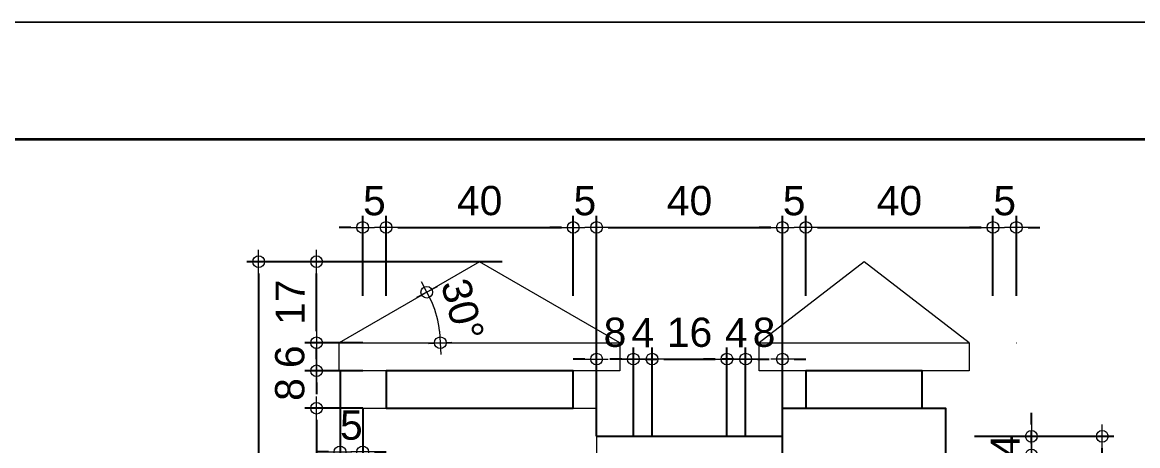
# Model space of a CAD drawing. Header units: millimetres. Extents: x -11 to 1625, y -267 to 180.
# Drawn here: x 869.1 to 878.64, y 114.38 to 118 of the extents above; entities that cross this region are included whole.
import ezdxf
from ezdxf.enums import TextEntityAlignment as Align

# ---------------------------------------------------------------- set-up
doc = ezdxf.new("R2010")
doc.units = ezdxf.units.MM
doc.layers.add('BESI', color=10, linetype='Continuous')
for name, color, linetype, lineweight in [('dinding', 5, 'Continuous', 15), ('GRS KOP', 1, 'Continuous', 35), ('kop', 7, 'Continuous', 20), ('TEXT KETERANGAN', 7, 'Continuous', 9), ('u', 6, 'Continuous', 20)]:
    doc.layers.add(name, color=color, linetype=linetype, lineweight=lineweight)
doc.styles.add('BARU', font='complex.shx')
doc.styles.get("Standard").update_dxf_attribs({"font": 'ARIALUNI.TTF'})
doc.dimstyles.new('SK-20', dxfattribs={"dimtxt": 0.25, "dimasz": 0.1, "dimexe": 0.1, "dimexo": 0, "dimgap": 0.1, "dimtad": 1, "dimdec": 0, "dimlfac": 20, "dimzin": 12, "dimdsep": 46, "dimtxsty": 'Standard', "dimblk": 'BULAT', "dimcen": 0.1, "dimdle": 0.1, "dimclrd": 256, "dimclre": 256, "dimclrt": 256, "dimadec": 0, "dimazin": 3, "dimtfac": 1, "dimtdec": 0, "dimtix": 1, "dimtofl": 0, "dimtmove": 0, "dimatfit": 3, "dimldrblk": 'BULAT', "dimfxl": 0, "dimtolj": 1, "dimtzin": 0, "dimlwd": -1, "dimlwe": -1, "dimarcsym": 0})
doc.dimstyles.new('SK-25', dxfattribs={"dimtxt": 0.25, "dimasz": 0.1, "dimexe": 0.1, "dimexo": 0, "dimgap": 0.1, "dimtad": 1, "dimdec": 0, "dimlfac": 25, "dimzin": 12, "dimdsep": 46, "dimtxsty": 'Standard', "dimblk": 'BULAT', "dimcen": 0.1, "dimclrd": 256, "dimadec": 0, "dimazin": 3, "dimtfac": 1, "dimtdec": 0, "dimtofl": 0, "dimtmove": 0, "dimatfit": 3, "dimldrblk": 'BULAT', "dimfxl": 0, "dimtolj": 1, "dimtzin": 0, "dimarcsym": 0})

# ---------------------------------------------------------------- blocks, each defined once
blk = doc.blocks.new('kop')
at = {"layer": 'GRS KOP'}
blk.add_lwpolyline([(1, 54), (83, 54), (83, 1), (1, 1)], close=True, dxfattribs=at)
at = {"layer": 'kop', "color": 7}
for p, q in [((84, 55), (0, 55)), ((0, 0), (84, 0))]:
    blk.add_line(p, q, dxfattribs=at)
at = {"layer": 'kop', "style": 'BARU', "flags": 4}
for p, height in [((73.8, 5.4), 0.35), ((80.3035, 5.3816), 0.25), ((73.8, 4.9), 0.35), ((80.3035, 4.8816), 0.25), ((73.8, 4.4), 0.35), ((80.3035, 4.3816), 0.25)]:
    blk.add_attdef('-', p, '', height=height, dxfattribs=at)
at = {"layer": 'kop', "flags": 4}
for tag, p in [('AR-00', (78.057, 2.6477)), ('00', (81.2375, 2.6471))]:
    blk.add_attdef(tag, text='', height=0.35, dxfattribs=at).set_placement(p, align=Align.MIDDLE)
blk = doc.blocks.new('BULAT')
for p, q in [((0, -1), (0, 1)), ((-1, 0), (1, 0))]:
    blk.add_line(p, q)
blk.add_circle((0, 0), 0.5)
blk = doc.blocks.new('*D746')
at = {"layer": 'Defpoints', "color": 0}
for p in [(874.3269, 115.1214), (874.0123, 114.4614), (874.3269, 114.4614)]:
    blk.add_point(p, dxfattribs=at)
at = {"layer": 'u', "color": 0, "lineweight": -2}
for p, q in [((874.0123, 114.4614), (874.0123, 115.2214)), ((874.3269, 114.4614), (874.3269, 115.2214))]:
    blk.add_line(p, q, dxfattribs=at)
at = {"layer": 'u', "lineweight": -2}
for p, q in [((873.9123, 115.1214), (873.8123, 115.1214)), ((874.4269, 115.1214), (874.5269, 115.1214))]:
    blk.add_line(p, q, dxfattribs=at)
at = {"layer": 'u', "lineweight": -2, "xscale": 0.1, "yscale": 0.1, "zscale": 0.1}
blk.add_blockref('BULAT', (874.0123, 115.1214), dxfattribs=at)
at = {"layer": 'u', "lineweight": -2, "xscale": 0.1, "yscale": 0.1, "zscale": 0.1, "rotation": 180}
blk.add_blockref('BULAT', (874.3269, 115.1214), dxfattribs=at)
at = {"layer": 'u', "color": 0, "insert": (874.1696, 115.3491), "char_height": 0.25, "attachment_point": 5}
blk.add_mtext('\\A1;8', dxfattribs=at)
blk = doc.blocks.new('*D747')
at = {"layer": 'Defpoints', "color": 0}
for p in [(874.4869, 115.1214), (874.3269, 114.4614), (874.4869, 114.4614)]:
    blk.add_point(p, dxfattribs=at)
at = {"layer": 'u', "color": 0, "lineweight": -2}
for p, q in [((874.3269, 114.4614), (874.3269, 115.2214)), ((874.4869, 114.4614), (874.4869, 115.2214))]:
    blk.add_line(p, q, dxfattribs=at)
at = {"layer": 'u', "lineweight": -2}
for p, q in [((874.2269, 115.1214), (874.1269, 115.1214)), ((874.5869, 115.1214), (874.6869, 115.1214))]:
    blk.add_line(p, q, dxfattribs=at)
at = {"layer": 'u', "lineweight": -2, "xscale": 0.1, "yscale": 0.1, "zscale": 0.1}
blk.add_blockref('BULAT', (874.3269, 115.1214), dxfattribs=at)
at = {"layer": 'u', "lineweight": -2, "xscale": 0.1, "yscale": 0.1, "zscale": 0.1, "rotation": 180}
blk.add_blockref('BULAT', (874.4869, 115.1214), dxfattribs=at)
at = {"layer": 'u', "color": 0, "insert": (874.4069, 115.3464), "char_height": 0.25, "attachment_point": 5}
blk.add_mtext('\\A1;4', dxfattribs=at)
blk = doc.blocks.new('*D748')
at = {"layer": 'Defpoints', "color": 0}
for p in [(875.1269, 115.1214), (874.4869, 114.4614), (875.1269, 114.4614)]:
    blk.add_point(p, dxfattribs=at)
at = {"layer": 'u', "color": 0, "lineweight": -2}
for p, q in [((874.4869, 114.4614), (874.4869, 115.2214)), ((875.1269, 114.4614), (875.1269, 115.2214))]:
    blk.add_line(p, q, dxfattribs=at)
at = {"layer": 'u', "lineweight": -2}
blk.add_line((874.5869, 115.1214), (875.0269, 115.1214), dxfattribs=at)
at = {"layer": 'u', "lineweight": -2, "xscale": 0.1, "yscale": 0.1, "zscale": 0.1, "rotation": 180}
blk.add_blockref('BULAT', (874.4869, 115.1214), dxfattribs=at)
at = {"layer": 'u', "lineweight": -2, "xscale": 0.1, "yscale": 0.1, "zscale": 0.1}
blk.add_blockref('BULAT', (875.1269, 115.1214), dxfattribs=at)
at = {"layer": 'u', "color": 0, "insert": (874.8069, 115.3491), "char_height": 0.25, "attachment_point": 5}
blk.add_mtext('\\A1;16', dxfattribs=at)
blk = doc.blocks.new('*D749')
at = {"layer": 'Defpoints', "color": 0}
for p in [(875.2869, 115.1214), (875.1269, 114.4614), (875.2869, 114.4614)]:
    blk.add_point(p, dxfattribs=at)
at = {"layer": 'u', "color": 0, "lineweight": -2}
for p, q in [((875.1269, 114.4614), (875.1269, 115.2214)), ((875.2869, 114.4614), (875.2869, 115.2214))]:
    blk.add_line(p, q, dxfattribs=at)
at = {"layer": 'u', "lineweight": -2}
for p, q in [((875.0269, 115.1214), (874.9269, 115.1214)), ((875.3869, 115.1214), (875.4869, 115.1214))]:
    blk.add_line(p, q, dxfattribs=at)
at = {"layer": 'u', "lineweight": -2, "xscale": 0.1, "yscale": 0.1, "zscale": 0.1}
blk.add_blockref('BULAT', (875.1269, 115.1214), dxfattribs=at)
at = {"layer": 'u', "lineweight": -2, "xscale": 0.1, "yscale": 0.1, "zscale": 0.1, "rotation": 180}
blk.add_blockref('BULAT', (875.2869, 115.1214), dxfattribs=at)
at = {"layer": 'u', "color": 0, "insert": (875.2069, 115.3464), "char_height": 0.25, "attachment_point": 5}
blk.add_mtext('\\A1;4', dxfattribs=at)
blk = doc.blocks.new('*D750')
at = {"layer": 'Defpoints', "color": 0}
for p in [(875.2869, 115.1214), (875.2869, 114.4614), (875.6015, 114.4614)]:
    blk.add_point(p, dxfattribs=at)
at = {"layer": 'u', "color": 0, "lineweight": -2}
for p, q in [((875.2869, 114.4614), (875.2869, 115.2214)), ((875.6015, 114.4614), (875.6015, 115.2214))]:
    blk.add_line(p, q, dxfattribs=at)
at = {"layer": 'u', "lineweight": -2}
for p, q in [((875.1869, 115.1214), (875.0869, 115.1214)), ((875.7015, 115.1214), (875.8015, 115.1214))]:
    blk.add_line(p, q, dxfattribs=at)
at = {"layer": 'u', "lineweight": -2, "xscale": 0.1, "yscale": 0.1, "zscale": 0.1}
blk.add_blockref('BULAT', (875.2869, 115.1214), dxfattribs=at)
at = {"layer": 'u', "lineweight": -2, "xscale": 0.1, "yscale": 0.1, "zscale": 0.1, "rotation": 180}
blk.add_blockref('BULAT', (875.6015, 115.1214), dxfattribs=at)
at = {"layer": 'u', "color": 0, "insert": (875.4442, 115.3491), "char_height": 0.25, "attachment_point": 5}
blk.add_mtext('\\A1;8', dxfattribs=at)
blk = doc.blocks.new('*D751')
at = {"layer": 'Defpoints', "color": 0}
for p in [(875.6015, 116.2471), (874.0123, 114.8622), (875.6015, 114.8622)]:
    blk.add_point(p, dxfattribs=at)
at = {"layer": 'u', "color": 0, "lineweight": -2}
for p, q in [((874.0123, 114.8622), (874.0123, 116.3471)), ((875.6015, 114.8622), (875.6015, 116.3471))]:
    blk.add_line(p, q, dxfattribs=at)
at = {"layer": 'u', "lineweight": -2}
blk.add_line((874.1123, 116.2471), (875.5015, 116.2471), dxfattribs=at)
at = {"layer": 'u', "lineweight": -2, "xscale": 0.1, "yscale": 0.1, "zscale": 0.1, "rotation": 180}
blk.add_blockref('BULAT', (874.0123, 116.2471), dxfattribs=at)
at = {"layer": 'u', "lineweight": -2, "xscale": 0.1, "yscale": 0.1, "zscale": 0.1}
blk.add_blockref('BULAT', (875.6015, 116.2471), dxfattribs=at)
at = {"layer": 'u', "color": 0, "insert": (874.8069, 116.4748), "char_height": 0.25, "attachment_point": 5}
blk.add_mtext('\\A1;40', dxfattribs=at)
blk = doc.blocks.new('*D752')
at = {"layer": 'Defpoints', "color": 0}
for p in [(877.6015, 116.2471), (877.4015, 115.6622), (877.6015, 115.6622)]:
    blk.add_point(p, dxfattribs=at)
at = {"layer": 'u', "color": 0, "lineweight": -2}
for p, q in [((877.4015, 115.6622), (877.4015, 116.3471)), ((877.6015, 115.6622), (877.6015, 116.3471))]:
    blk.add_line(p, q, dxfattribs=at)
at = {"layer": 'u', "lineweight": -2}
for p, q in [((877.3015, 116.2471), (877.2015, 116.2471)), ((877.7015, 116.2471), (877.8015, 116.2471))]:
    blk.add_line(p, q, dxfattribs=at)
at = {"layer": 'u', "lineweight": -2, "xscale": 0.1, "yscale": 0.1, "zscale": 0.1}
blk.add_blockref('BULAT', (877.4015, 116.2471), dxfattribs=at)
at = {"layer": 'u', "lineweight": -2, "xscale": 0.1, "yscale": 0.1, "zscale": 0.1, "rotation": 180}
blk.add_blockref('BULAT', (877.6015, 116.2471), dxfattribs=at)
at = {"layer": 'u', "color": 0, "insert": (877.5015, 116.4742), "char_height": 0.25, "attachment_point": 5}
blk.add_mtext('\\A1;5', dxfattribs=at)
blk = doc.blocks.new('*D753')
at = {"layer": 'Defpoints', "color": 0}
for p in [(875.6015, 116.2471), (875.6015, 115.6622), (875.8015, 115.6622)]:
    blk.add_point(p, dxfattribs=at)
at = {"layer": 'u', "color": 0, "lineweight": -2}
for p, q in [((875.6015, 115.6622), (875.6015, 116.3471)), ((875.8015, 115.6622), (875.8015, 116.3471))]:
    blk.add_line(p, q, dxfattribs=at)
at = {"layer": 'u', "lineweight": -2}
for p, q in [((875.5015, 116.2471), (875.4015, 116.2471)), ((875.9015, 116.2471), (876.0015, 116.2471))]:
    blk.add_line(p, q, dxfattribs=at)
at = {"layer": 'u', "lineweight": -2, "xscale": 0.1, "yscale": 0.1, "zscale": 0.1}
blk.add_blockref('BULAT', (875.6015, 116.2471), dxfattribs=at)
at = {"layer": 'u', "lineweight": -2, "xscale": 0.1, "yscale": 0.1, "zscale": 0.1, "rotation": 180}
blk.add_blockref('BULAT', (875.8015, 116.2471), dxfattribs=at)
at = {"layer": 'u', "color": 0, "insert": (875.7015, 116.4742), "char_height": 0.25, "attachment_point": 5}
blk.add_mtext('\\A1;5', dxfattribs=at)
blk = doc.blocks.new('*D754')
at = {"layer": 'Defpoints', "color": 0}
for p in [(877.4015, 116.2471), (875.8015, 115.6622), (877.4015, 115.6622)]:
    blk.add_point(p, dxfattribs=at)
at = {"layer": 'u', "color": 0, "lineweight": -2}
for p, q in [((875.8015, 115.6622), (875.8015, 116.3471)), ((877.4015, 115.6622), (877.4015, 116.3471))]:
    blk.add_line(p, q, dxfattribs=at)
at = {"layer": 'u', "lineweight": -2}
blk.add_line((875.9015, 116.2471), (877.3015, 116.2471), dxfattribs=at)
at = {"layer": 'u', "lineweight": -2, "xscale": 0.1, "yscale": 0.1, "zscale": 0.1, "rotation": 180}
blk.add_blockref('BULAT', (875.8015, 116.2471), dxfattribs=at)
at = {"layer": 'u', "lineweight": -2, "xscale": 0.1, "yscale": 0.1, "zscale": 0.1}
blk.add_blockref('BULAT', (877.4015, 116.2471), dxfattribs=at)
at = {"layer": 'u', "color": 0, "insert": (876.6015, 116.4748), "char_height": 0.25, "attachment_point": 5}
blk.add_mtext('\\A1;40', dxfattribs=at)
blk = doc.blocks.new('*D755')
at = {"layer": 'Defpoints', "color": 0}
for p in [(877.245, 114.4614), (877.245, 114.3014), (877.7306, 114.3014)]:
    blk.add_point(p, dxfattribs=at)
at = {"layer": 'u', "lineweight": -2}
for p, q in [((877.7306, 114.5614), (877.7306, 114.6614)), ((877.7306, 114.2014), (877.7306, 114.1014))]:
    blk.add_line(p, q, dxfattribs=at)
at = {"layer": 'u', "color": 0, "lineweight": -2}
for p, q in [((877.245, 114.4614), (877.8306, 114.4614)), ((877.245, 114.3014), (877.8306, 114.3014))]:
    blk.add_line(p, q, dxfattribs=at)
at = {"layer": 'u', "lineweight": -2, "xscale": 0.1, "yscale": 0.1, "zscale": 0.1}
for p, rotation in [((877.7306, 114.4614), 270), ((877.7306, 114.3014), 90)]:
    blk.add_blockref('BULAT', p, dxfattribs=dict(at, rotation=rotation))
at = {"layer": 'u', "color": 0, "insert": (877.5056, 114.3814), "char_height": 0.25, "attachment_point": 5, "rotation": 90}
blk.add_mtext('\\A1;4', dxfattribs=at)
blk = doc.blocks.new('*D756')
at = {"layer": 'Defpoints', "color": 0}
for p in [(877.245, 114.3014), (877.245, 113.9614), (877.7306, 113.9614)]:
    blk.add_point(p, dxfattribs=at)
at = {"layer": 'u', "lineweight": -2}
for p, q in [((877.7306, 114.4014), (877.7306, 114.5014)), ((877.7306, 113.8614), (877.7306, 113.7614))]:
    blk.add_line(p, q, dxfattribs=at)
at = {"layer": 'u', "color": 0, "lineweight": -2}
for p, q in [((877.245, 114.3014), (877.8306, 114.3014)), ((877.245, 113.9614), (877.8306, 113.9614))]:
    blk.add_line(p, q, dxfattribs=at)
at = {"layer": 'u', "lineweight": -2, "xscale": 0.1, "yscale": 0.1, "zscale": 0.1}
for p, rotation in [((877.7306, 114.3014), 270), ((877.7306, 113.9614), 90)]:
    blk.add_blockref('BULAT', p, dxfattribs=dict(at, rotation=rotation))
at = {"layer": 'u', "color": 0, "insert": (877.5029, 114.1314), "char_height": 0.25, "attachment_point": 5, "rotation": 90}
blk.add_mtext('\\A1;8', dxfattribs=at)
blk = doc.blocks.new('*D745')
at = {"layer": 'Defpoints', "color": 0}
for p in [(877.245, 114.4614), (878.3362, 114.4614), (877.1094, 108.4614)]:
    blk.add_point(p, dxfattribs=at)
at = {"layer": 'u', "color": 0, "lineweight": -2}
for p, q in [((877.245, 114.4614), (878.4362, 114.4614)), ((877.1094, 108.4614), (878.4362, 108.4614))]:
    blk.add_line(p, q, dxfattribs=at)
at = {"layer": 'u', "lineweight": -2}
blk.add_line((878.3362, 108.5614), (878.3362, 114.3614), dxfattribs=at)
at = {"layer": 'u', "lineweight": -2, "xscale": 0.1, "yscale": 0.1, "zscale": 0.1}
for p, rotation in [((878.3362, 114.4614), 90), ((878.3362, 108.4614), 270)]:
    blk.add_blockref('BULAT', p, dxfattribs=dict(at, rotation=rotation))
at = {"layer": 'u', "color": 0, "insert": (878.1085, 111.4614), "char_height": 0.25, "attachment_point": 5, "rotation": 90}
blk.add_mtext('\\A1;150', dxfattribs=at)
blk = doc.blocks.new('*D765')
at = {"layer": 'Defpoints', "color": 0}
for p in [(874.0123, 116.2471), (873.8123, 115.6622), (874.0123, 115.6622)]:
    blk.add_point(p, dxfattribs=at)
at = {"layer": 'u', "color": 0, "lineweight": -2}
for p, q in [((873.8123, 115.6622), (873.8123, 116.3471)), ((874.0123, 115.6622), (874.0123, 116.3471))]:
    blk.add_line(p, q, dxfattribs=at)
at = {"layer": 'u', "lineweight": -2}
for p, q in [((873.7123, 116.2471), (873.6123, 116.2471)), ((874.1123, 116.2471), (874.2123, 116.2471))]:
    blk.add_line(p, q, dxfattribs=at)
at = {"layer": 'u', "lineweight": -2, "xscale": 0.1, "yscale": 0.1, "zscale": 0.1}
blk.add_blockref('BULAT', (873.8123, 116.2471), dxfattribs=at)
at = {"layer": 'u', "lineweight": -2, "xscale": 0.1, "yscale": 0.1, "zscale": 0.1, "rotation": 180}
blk.add_blockref('BULAT', (874.0123, 116.2471), dxfattribs=at)
at = {"layer": 'u', "color": 0, "insert": (873.9123, 116.4742), "char_height": 0.25, "attachment_point": 5}
blk.add_mtext('\\A1;5', dxfattribs=at)
blk = doc.blocks.new('*D766')
at = {"layer": 'Defpoints', "color": 0}
for p in [(872.0123, 116.2471), (872.0123, 115.6622), (872.2123, 115.6622)]:
    blk.add_point(p, dxfattribs=at)
at = {"layer": 'u', "color": 0, "lineweight": -2}
for p, q in [((872.0123, 115.6622), (872.0123, 116.3471)), ((872.2123, 115.6622), (872.2123, 116.3471))]:
    blk.add_line(p, q, dxfattribs=at)
at = {"layer": 'u', "lineweight": -2}
for p, q in [((871.9123, 116.2471), (871.8123, 116.2471)), ((872.3123, 116.2471), (872.4123, 116.2471))]:
    blk.add_line(p, q, dxfattribs=at)
at = {"layer": 'u', "lineweight": -2, "xscale": 0.1, "yscale": 0.1, "zscale": 0.1}
blk.add_blockref('BULAT', (872.0123, 116.2471), dxfattribs=at)
at = {"layer": 'u', "lineweight": -2, "xscale": 0.1, "yscale": 0.1, "zscale": 0.1, "rotation": 180}
blk.add_blockref('BULAT', (872.2123, 116.2471), dxfattribs=at)
at = {"layer": 'u', "color": 0, "insert": (872.1123, 116.4742), "char_height": 0.25, "attachment_point": 5}
blk.add_mtext('\\A1;5', dxfattribs=at)
blk = doc.blocks.new('*D767')
at = {"layer": 'Defpoints', "color": 0}
for p in [(873.8123, 116.2471), (872.2123, 115.6622), (873.8123, 115.6622)]:
    blk.add_point(p, dxfattribs=at)
at = {"layer": 'u', "color": 0, "lineweight": -2}
for p, q in [((872.2123, 115.6622), (872.2123, 116.3471)), ((873.8123, 115.6622), (873.8123, 116.3471))]:
    blk.add_line(p, q, dxfattribs=at)
at = {"layer": 'u', "lineweight": -2}
blk.add_line((872.3123, 116.2471), (873.7123, 116.2471), dxfattribs=at)
at = {"layer": 'u', "lineweight": -2, "xscale": 0.1, "yscale": 0.1, "zscale": 0.1, "rotation": 180}
blk.add_blockref('BULAT', (872.2123, 116.2471), dxfattribs=at)
at = {"layer": 'u', "lineweight": -2, "xscale": 0.1, "yscale": 0.1, "zscale": 0.1}
blk.add_blockref('BULAT', (873.8123, 116.2471), dxfattribs=at)
at = {"layer": 'u', "color": 0, "insert": (873.0123, 116.4748), "char_height": 0.25, "attachment_point": 5}
blk.add_mtext('\\A1;40', dxfattribs=at)
blk = doc.blocks.new('*D769')
at = {"layer": 'Defpoints', "color": 0}
for p in [(872.0123, 115.2614), (871.6175, 115.0214), (872.0123, 115.0214)]:
    blk.add_point(p, dxfattribs=at)
at = {"layer": 'u', "lineweight": -2}
for p, q in [((871.6175, 115.3614), (871.6175, 115.4614)), ((871.6175, 114.9214), (871.6175, 114.8214))]:
    blk.add_line(p, q, dxfattribs=at)
at = {"layer": 'u', "color": 0, "lineweight": -2}
for p, q in [((872.0123, 115.2614), (871.5175, 115.2614)), ((872.0123, 115.0214), (871.5175, 115.0214))]:
    blk.add_line(p, q, dxfattribs=at)
at = {"layer": 'u', "lineweight": -2, "xscale": 0.1, "yscale": 0.1, "zscale": 0.1}
for p, rotation in [((871.6175, 115.2614), 270), ((871.6175, 115.0214), 90)]:
    blk.add_blockref('BULAT', p, dxfattribs=dict(at, rotation=rotation))
at = {"layer": 'u', "color": 0, "insert": (871.3898, 115.1414), "char_height": 0.25, "attachment_point": 5, "rotation": 90}
blk.add_mtext('\\A1;6', dxfattribs=at)
blk = doc.blocks.new('*D770')
at = {"layer": 'Defpoints', "color": 0}
for p in [(872.0123, 115.0214), (871.6175, 114.7014), (872.0123, 114.7014)]:
    blk.add_point(p, dxfattribs=at)
at = {"layer": 'u', "lineweight": -2}
for p, q in [((871.6175, 115.1214), (871.6175, 115.2214)), ((871.6175, 114.6014), (871.6175, 114.5014))]:
    blk.add_line(p, q, dxfattribs=at)
at = {"layer": 'u', "color": 0, "lineweight": -2}
for p, q in [((872.0123, 115.0214), (871.5175, 115.0214)), ((872.0123, 114.7014), (871.5175, 114.7014))]:
    blk.add_line(p, q, dxfattribs=at)
at = {"layer": 'u', "lineweight": -2, "xscale": 0.1, "yscale": 0.1, "zscale": 0.1}
for p, rotation in [((871.6175, 115.0214), 270), ((871.6175, 114.7014), 90)]:
    blk.add_blockref('BULAT', p, dxfattribs=dict(at, rotation=rotation))
at = {"layer": 'u', "color": 0, "insert": (871.3898, 114.8614), "char_height": 0.25, "attachment_point": 5, "rotation": 90}
blk.add_mtext('\\A1;8', dxfattribs=at)
blk = doc.blocks.new('*D771')
at = {"layer": 'Defpoints', "color": 0}
for p in [(872.0123, 114.7014), (871.6175, 113.1014), (872.0123, 113.1014)]:
    blk.add_point(p, dxfattribs=at)
at = {"layer": 'u', "color": 0, "lineweight": -2}
for p, q in [((872.0123, 114.7014), (871.5175, 114.7014)), ((872.0123, 113.1014), (871.5175, 113.1014))]:
    blk.add_line(p, q, dxfattribs=at)
at = {"layer": 'u', "lineweight": -2}
blk.add_line((871.6175, 114.6014), (871.6175, 113.2014), dxfattribs=at)
at = {"layer": 'u', "lineweight": -2, "xscale": 0.1, "yscale": 0.1, "zscale": 0.1}
for p, rotation in [((871.6175, 114.7014), 90), ((871.6175, 113.1014), 270)]:
    blk.add_blockref('BULAT', p, dxfattribs=dict(at, rotation=rotation))
at = {"layer": 'u', "color": 0, "insert": (871.3898, 113.9014), "char_height": 0.25, "attachment_point": 5, "rotation": 90}
blk.add_mtext('\\A1;40', dxfattribs=at)
blk = doc.blocks.new('*D768')
at = {"layer": 'Defpoints', "color": 0}
for p in [(871.6175, 115.9542), (871.1227, 108.4614), (871.6175, 108.4614)]:
    blk.add_point(p, dxfattribs=at)
at = {"layer": 'u', "color": 0, "lineweight": -2}
for p, q in [((871.6175, 115.9542), (871.0227, 115.9542)), ((871.6175, 108.4614), (871.0227, 108.4614))]:
    blk.add_line(p, q, dxfattribs=at)
at = {"layer": 'u', "lineweight": -2}
blk.add_line((871.1227, 115.8542), (871.1227, 108.5614), dxfattribs=at)
at = {"layer": 'u', "lineweight": -2, "xscale": 0.1, "yscale": 0.1, "zscale": 0.1}
for p, rotation in [((871.1227, 115.9542), 90), ((871.1227, 108.4614), 270)]:
    blk.add_blockref('BULAT', p, dxfattribs=dict(at, rotation=rotation))
at = {"layer": 'u', "color": 0, "insert": (870.895, 112.2078), "char_height": 0.25, "attachment_point": 5, "rotation": 90}
blk.add_mtext('\\A1;187', dxfattribs=at)
blk = doc.blocks.new('*D1300')
at = {"layer": 'Defpoints', "color": 0}
for p in [(871.8186, 115.0214), (872.0123, 114.7014), (871.8186, 114.3285)]:
    blk.add_point(p, dxfattribs=at)
at = {"layer": 'u', "color": 0, "lineweight": -2}
for p, q in [((871.8186, 115.0214), (871.8186, 114.2285)), ((872.0123, 114.7014), (872.0123, 114.2285))]:
    blk.add_line(p, q, dxfattribs=at)
at = {"layer": 'u', "lineweight": -2}
for p, q in [((871.7186, 114.3285), (871.6186, 114.3285)), ((872.1123, 114.3285), (872.2123, 114.3285))]:
    blk.add_line(p, q, dxfattribs=at)
at = {"layer": 'u', "lineweight": -2, "xscale": 0.1, "yscale": 0.1, "zscale": 0.1}
blk.add_blockref('BULAT', (871.8186, 114.3285), dxfattribs=at)
at = {"layer": 'u', "lineweight": -2, "xscale": 0.1, "yscale": 0.1, "zscale": 0.1, "rotation": 180}
blk.add_blockref('BULAT', (872.0123, 114.3285), dxfattribs=at)
at = {"layer": 'u', "color": 0, "insert": (871.9154, 114.5556), "char_height": 0.25, "attachment_point": 5}
blk.add_mtext('\\A1;5', dxfattribs=at)
blk = doc.blocks.new('*D1301')
at = {"layer": 'Defpoints', "color": 0}
for p in [(873.0123, 115.9542), (872.663, 115.4114), (871.8123, 115.2614), (871.8123, 115.2614), (874.2123, 115.2614)]:
    blk.add_point(p, dxfattribs=at)
at = {"layer": 'u'}
blk.add_arc((871.8123, 115.2614), 0.8638, 6.63699, 23.36301, dxfattribs=at)
at = {"layer": 'u', "xscale": 0.1, "yscale": 0.1, "zscale": 0.1}
for p, rotation in [((872.5604, 115.6933), 116.6815042446282), ((872.6761, 115.2614), 273.3184957558681)]:
    blk.add_blockref('BULAT', p, dxfattribs=dict(at, rotation=rotation))
at = {"layer": 'u', "insert": (872.8666, 115.5439), "char_height": 0.25, "attachment_point": 5, "rotation": 285}
blk.add_mtext('\\A1;30°', dxfattribs=at)
blk = doc.blocks.new('*D1302')
at = {"layer": 'Defpoints', "color": 0}
for p in [(871.6175, 115.9542), (873.2061, 115.9542), (872.0123, 115.2614)]:
    blk.add_point(p, dxfattribs=at)
at = {"layer": 'u', "color": 0, "lineweight": -2}
for p, q in [((873.2061, 115.9542), (871.5175, 115.9542)), ((872.0123, 115.2614), (871.5175, 115.2614))]:
    blk.add_line(p, q, dxfattribs=at)
at = {"layer": 'u', "lineweight": -2}
blk.add_line((871.6175, 115.3614), (871.6175, 115.8542), dxfattribs=at)
at = {"layer": 'u', "lineweight": -2, "xscale": 0.1, "yscale": 0.1, "zscale": 0.1}
for p, rotation in [((871.6175, 115.9542), 90), ((871.6175, 115.2614), 270)]:
    blk.add_blockref('BULAT', p, dxfattribs=dict(at, rotation=rotation))
at = {"layer": 'u', "color": 0, "insert": (871.3919, 115.6078), "char_height": 0.25, "attachment_point": 5, "rotation": 90}
blk.add_mtext('\\A1;17', dxfattribs=at)

msp = doc.modelspace()

# ---------------------------------------------------------------- linework, layer by layer
at = {"layer": 'BESI'}
msp.add_lwpolyline([(874.0123219, 114.4613898), (875.6014959, 114.4613898)], dxfattribs=at)
at = {"layer": 'dinding'}
for points in [[(874.2123219, 115.2613882), (873.0123219, 115.9542085), (871.8123219, 115.2613882)], [(877.1968006, 115.2613882), (876.2991482, 115.9542085), (875.4014959, 115.2613882)], [(874.0098827, 115.2594369), (874.0123219, 115.2613882)], [(877.5990567, 115.2594369), (877.6014959, 115.2613882)]]:
    msp.add_lwpolyline(points, dxfattribs=at)
for points in [[(871.8123219, 115.2613882), (874.2123219, 115.2613882), (874.2123219, 115.0213882), (871.8123219, 115.0213882)], [(877.1968006, 115.0213882), (875.4014959, 115.0213882), (875.4014959, 115.2613882), (877.1968006, 115.2613882)], [(872.0123219, 114.7013898), (874.0123219, 114.7013898), (874.0123219, 113.1013898), (872.0123219, 113.1013898)]]:
    msp.add_lwpolyline(points, close=True, dxfattribs=at)
at = {"layer": 'dinding', "lineweight": -3}
for points in [[(873.8123219, 115.0213898), (872.2123219, 115.0213898), (872.2123219, 114.7013898), (873.8123219, 114.7013898)], [(876.7968006, 115.0213882), (875.8014959, 115.0213898), (875.8014959, 114.7013898), (876.7968006, 114.7013898)], [(876.9965981, 113.1013898), (875.6014959, 113.1013898), (875.6014959, 114.7013898), (876.9965981, 114.7013898)]]:
    msp.add_lwpolyline(points, close=True, dxfattribs=at)

# ---------------------------------------------------------------- block references
at = {"layer": 'kop'}
msp.add_blockref('kop', (827.2141618, 63), dxfattribs=at)
at = {"layer": 'TEXT KETERANGAN'}
msp.add_blockref('kop', (827.2141618, 118), dxfattribs=at)

# ---------------------------------------------------------------- dimensions: what is measured, and where the dimension line sits
at = {"layer": 'u'}
for base, p1, p2, angle, picture, middle in [((872.0123219, 116.2470751), (872.2123219, 115.6621878), (872.0123219, 115.6621878), 180, '*D766', (872.1123219, 116.2470751)), ((874.0123219, 116.2470751), (873.8123219, 115.6621878), (874.0123219, 115.6621878), 180, '*D765', (873.9123219, 116.2470751)), ((875.6014959, 116.2470751), (875.8014959, 115.6621878), (875.6014959, 115.6621878), 180, '*D753', (875.7014959, 116.2470751)), ((877.6014959, 116.2470751), (877.4014959, 115.6621878), (877.6014959, 115.6621878), 180, '*D752', (877.5014959, 116.2470751)), ((871.6175167, 115.9542101), (872.0123219, 115.2613898), (873.2060661, 115.9542101), 270, '*D1302', (871.6175167, 115.6077999)), ((875.2869089, 115.1213898), (875.6014959, 114.4613898), (875.2869089, 114.4613898), 180, '*D750', (875.4442024, 115.1213898)), ((871.6175167, 115.0213898), (872.0123219, 115.2613898), (872.0123219, 115.0213898), 90, '*D769', (871.6175167, 115.1413898)), ((871.6175167, 114.7013898), (872.0123219, 115.0213898), (872.0123219, 114.7013898), 90, '*D770', (871.6175167, 114.8613898)), ((877.7306, 114.3013898), (877.2449731, 114.4613898), (877.2449731, 114.3013898), 90, '*D755', (877.7306, 114.3813898)), ((877.7305999723, 113.9613897717), (877.2449730977, 114.3013897717), (877.2449730977, 113.9613897717), 90, '*D756', (877.7305999723, 114.1313897717))]:
    dim = msp.add_linear_dim(base=base, p1=p1, p2=p2, angle=angle, dimstyle='SK-25', dxfattribs=at)
    dim.commit()
    dim.dimension.update_dxf_attribs({"geometry": picture, "text_midpoint": middle, "dimtype": 160})
for base, p1, p2, angle, picture, middle in [((873.8123219, 116.2470751), (872.2123219, 115.6621878), (873.8123219, 115.6621878), 180, '*D767', (873.0123219, 116.4748036)), ((877.4014959, 116.2470751), (875.8014959, 115.6621878), (877.4014959, 115.6621878), 180, '*D754', (876.6014959, 116.4748036)), ((871.1227115, 108.4613898), (871.6175167, 115.9542101), (871.6175167, 108.4613898), 90, '*D768', (870.8949829, 112.2077999)), ((871.6175167, 113.1013898), (872.0123219, 114.7013898), (872.0123219, 113.1013898), 90, '*D771', (871.3897881, 113.9013898)), ((878.3362313, 114.4613898), (877.1094257, 108.4613898), (877.2449731, 114.4613898), 90, '*D745', (878.1085028, 111.4613898))]:
    dim = msp.add_linear_dim(base=base, p1=p1, p2=p2, angle=angle, dimstyle='SK-25', dxfattribs=at)
    dim.commit()
    dim.dimension.update_dxf_attribs({"geometry": picture, "text_midpoint": middle})
for base, p1, p2, picture, middle in [((875.6014959, 116.2470751), (874.0123219, 114.8621878), (875.6014959, 114.8621878), '*D751', (874.8069089, 116.4748036)), ((875.1269089, 115.1213898), (874.4869089, 114.4613898), (875.1269089, 114.4613898), '*D748', (874.8069089, 115.3491183))]:
    dim = msp.add_linear_dim(base=base, p1=p1, p2=p2, dimstyle='SK-25', dxfattribs=at)
    dim.commit()
    dim.dimension.update_dxf_attribs({"geometry": picture, "text_midpoint": middle})
dim = msp.add_angular_dim_2l(base=(872.6629643, 115.4113805), line1=((871.8123246, 115.2613898), (874.2123246, 115.2613898)), line2=((873.0123246, 115.9542101), (871.8123246, 115.2613898)), dimstyle='SK-20', override={"dimfxlon": 1, "dimarcsym": 1}, dxfattribs=at)
dim.commit()
dim.dimension.update_dxf_attribs({"geometry": '*D1301', "text_midpoint": (872.8666237, 115.5438884)})
for base, p1, p2, picture, middle in [((874.3269089, 115.1213898), (874.0123219, 114.4613898), (874.3269089, 114.4613898), '*D746', (874.1696154, 115.1213898)), ((874.4869089, 115.1213898), (874.3269089, 114.4613898), (874.4869089, 114.4613898), '*D747', (874.4069089, 115.1213898)), ((875.2869089, 115.1213898), (875.1269089, 114.4613898), (875.2869089, 114.4613898), '*D749', (875.2069089, 115.1213898)), ((871.8185776, 114.3284693), (872.0123219, 114.7013898), (871.8185776, 115.0213898), '*D1300', (871.9154498, 114.3284693))]:
    dim = msp.add_linear_dim(base=base, p1=p1, p2=p2, dimstyle='SK-25', dxfattribs=at)
    dim.commit()
    dim.dimension.update_dxf_attribs({"geometry": picture, "text_midpoint": middle, "dimtype": 160})

doc.saveas('drawing.dxf')
